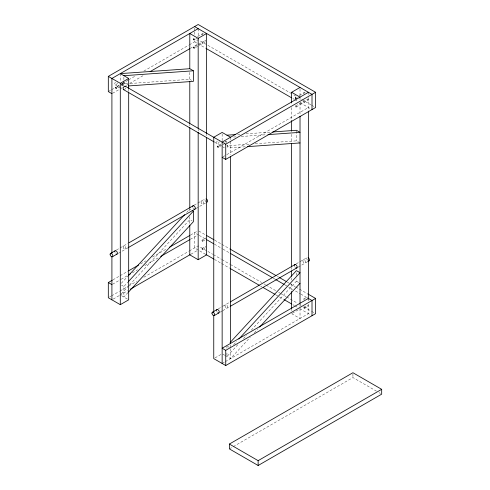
<?xml version="1.0" encoding="UTF-8"?>
<svg xmlns="http://www.w3.org/2000/svg" width="490" height="490" viewBox="0 0 490 490"><rect width="100%" height="100%" fill="white"/><g stroke="black" fill="none" stroke-linecap="round" stroke-linejoin="round"><path stroke-width="0.37" stroke-dasharray="2.45 1.84" d="M121.33 283.281L128.074 275.974M186.678 212.433L189.789 209.059L190.99 209.751M128.037 292.561L123.89 297.056L123.89 286.485L128.037 281.983M121.33 293.859L129.109 285.425M129.63 284.862L189.789 219.636L192.184 221.021M233.638 344.678L236.75 341.303M237.822 344.746L226.931 356.549L226.931 351.263M243.53 338.559L246.642 335.185M251.309 330.125L296.425 281.205L296.425 278.939M225.369 355.648L230.527 358.625L250.237 337.261M254.384 332.759L258.016 328.827M197.537 36.591L203.852 32.94M195.59 39.176L196.882 38.434M108.315 91.599L110.948 90.08M111.604 89.701L114.237 88.182M116.877 86.656L119.511 85.138M122.145 83.619L128.068 80.195M128.729 79.815L135.314 76.011M143.876 71.068L188.656 45.215M189.311 44.835L198.174 39.721L293.173 94.564M117.073 86.675L120.944 84.439M121.587 84.066L124.172 82.577M117.71 87.777L120.938 85.915M121.581 85.542L124.809 83.68M112.565 93.296L120.467 88.733M121.128 88.353L122.445 87.594M126.396 85.315L129.029 83.79M129.691 83.41L143.515 75.429M190.273 48.43L192.252 47.291M194.885 45.772L197.519 44.247M194.959 46.379L205.647 40.205M195.59 47.481L205.684 41.65M299.384 95.391L305.699 91.74M218.92 145.475L220.855 144.354M224.726 142.125L226.019 141.377M219.557 146.577L222.135 145.083M222.779 144.715L225.363 143.221M295.513 105.926L307.493 99.004M296.15 107.022L308.13 100.107M222.797 156.941L226.092 155.036M226.754 154.656L308.412 107.512M116.436 250.041L127.749 243.506M194.046 205.23L205.322 198.72M118.347 253.342L128.331 247.573M195.957 208.532L205.898 202.793M112.921 279.87L119.511 276.066M120.166 275.686L128.068 271.123M140.581 263.902L145.849 260.858M152.433 257.06L166.925 248.693M190.628 235.004L196.98 231.341M112.565 284.225L120.467 279.661M121.128 279.282L127.712 275.484M132.325 272.82L137.592 269.782M144.838 265.598L159.324 257.232M190.273 239.365L197.519 235.182M202.052 240.131L205.647 238.054M202.689 241.233L205.684 239.5M109.631 296.989L110.948 296.23M111.604 295.85L119.511 291.287M120.166 290.907L128.068 286.344M128.729 285.964L136.63 281.401M143.876 277.218L188.656 251.364M189.311 250.984L198.174 245.87L212.691 254.249M113.196 299.084L119.652 295.354M119.811 295.262L127.712 290.699M190.935 254.2L197.531 250.39M202.052 248.43L205.647 246.354M202.689 249.532L205.684 247.799M218.283 308.841L222.307 306.519M222.803 306.238L229.602 302.312M296.168 263.877L307.169 257.526M220.188 312.148L222.227 310.972M222.772 310.654L229.522 306.758M298.073 267.179L307.089 261.979M303.898 298.931L307.493 296.854A0.637 0.367 60 0 0 307.493 297.589M215.043 357.884L220.849 354.527M292.279 313.288L300.021 308.816L310.807 315.046M303.898 307.23L307.493 305.154M304.535 308.332L308.13 306.256M222.142 363.47L224.775 361.945M225.369 361.608L308.412 313.661L308.412 302.214M229.381 448.895L232.683 446.99M233.344 446.611L352.929 377.563L376.461 391.149M121.061 84.139L129.458 83.545M130.224 83.49L189.789 79.294L191.59 80.336M237.626 134.431L239.916 134.266M246.023 133.837L271.227 132.061M233.583 137.041L236.639 136.826M241.221 136.502L265.66 134.781M249.079 144.201L226.931 145.757L230.527 147.833L245.802 146.761M255.192 143.766L296.425 140.863L298.827 142.247M293.829 94.944L297.785 97.228M301.748 99.513L310.979 104.848M311.64 105.228L314.28 106.753M194.585 41.797L197.219 43.316M197.88 43.696L205.8 48.271M292.873 98.545L294.196 99.305M294.851 99.684L297.491 101.21M300.131 102.735L311.346 109.209M121.018 83.766L123.658 85.285M121.496 84.886L123.89 86.271M115.15 84.776L122.408 88.972M214.822 142.321L224.739 148.047M296.425 281.205L298.827 282.589M198.836 231.029L206.094 235.218M214.669 240.174L221.266 243.977M221.927 244.363L229.179 248.553M277.34 276.354L278.657 277.113M287.232 282.062L289.21 283.208M289.872 283.588L295.151 286.638M295.807 287.018L307.022 293.492M198.542 235.01L194.585 232.726L194.585 247.946L205.273 254.114M199.197 235.39L205.8 239.2M214.375 244.149L222.289 248.718M222.95 249.104L229.547 252.907M273.083 278.044L275.062 279.19M284.96 284.904L292.873 289.474M295.513 290.999L300.131 293.663M300.793 294.043L307.389 297.853M213.352 254.629L221.266 259.198M221.927 259.578L229.841 264.147M230.502 264.533L261.507 282.43M264.147 283.955L265.464 284.714M266.125 285.094L276.017 290.809M278.657 292.334L279.974 293.094M280.635 293.473L285.915 296.524M286.577 296.903L297.13 302.998M299.77 304.523L301.087 305.282M303.727 306.807L310.979 310.997M311.64 311.377L314.28 312.902M214.375 259.369L220.972 263.179M221.627 263.559L229.547 268.128M260.551 286.031L261.868 286.791M275.723 294.79L283.637 299.359M292.873 304.694L294.196 305.454M294.851 305.834L297.491 307.359M291.636 313.661L300.021 318.506L300.021 307.052M379.07 392.662L380.381 393.415M121.496 285.1L123.89 286.485M227.532 346.32L229.332 347.355M121.496 295.678L127.394 299.084M222.785 354.154L224.72 355.274M352.929 374.109L352.929 377.563M308.412 92.292L308.412 94.582M308.412 97.62L308.412 110.611M308.412 298.441L308.412 301.485M300.021 88.978L300.021 95.85M300.021 97.136L300.021 100.187M300.021 102.716L300.021 115.456M300.021 304.241L300.021 306.532M296.425 131.038L296.425 140.863M296.425 272.893L296.425 275.913M291.636 107.561L291.636 119.774M291.636 134.278L291.636 142.676M291.636 267.858L291.636 269.39M291.636 277.787L291.636 280.072M291.636 283.894L291.636 290M291.636 309.08L291.636 310.611M230.527 137.255L230.527 154.816M230.527 344.887L230.527 347.937M230.527 348.702L230.527 358.625M226.931 345.977L226.931 348.243M222.142 133.942L222.142 140.814M206.566 134.254L206.566 135.779M198.174 28.653L198.174 37.436M198.174 129.17L198.174 130.94M194.585 28.095L194.585 31.14M194.585 31.899L194.585 36.468M189.789 72.422L189.789 80.819M189.789 124.331L189.789 125.856M189.789 209.059L189.789 210.59M189.789 216.617L189.789 224.328M128.68 89.143L128.68 91.434M123.89 77.2L123.89 80.225M123.89 80.979L123.89 85.511M120.295 73.616L120.295 82.014M205.849 247.34A0.637 0.367 60 0 1 205.849 246.335M205.849 239.04A0.637 0.367 60 0 1 205.849 238.036M303.825 299.513A0.637 0.367 60 0 1 303.99 298.9A0.637 0.367 60 0 1 304.608 299.445M205.849 41.191A0.637 0.367 60 0 1 205.849 40.186M202.254 34.968A0.637 0.367 60 0 1 202.015 34.006A0.637 0.367 60 0 1 202.762 34.496M304.1 93.768A0.637 0.367 60 0 1 303.825 92.849A0.637 0.367 60 0 1 304.535 93.149M295.158 267.234A1.905 1.103 60 0 1 294.661 266.376M227.287 145.12A1.905 1.103 -60 0 1 226.686 148.072M117.404 82.779A1.905 1.103 -60 0 1 115.279 84.837A1.905 1.103 -60 0 1 115.426 82.167M193.636 208.777A1.905 1.103 60 0 1 192.815 207.576M205.923 201.678A1.905 1.103 60 0 1 204.924 199.595A1.905 1.103 60 0 1 205.923 198.671M307.451 260.135A1.905 1.103 60 0 1 307.451 257.44M217.272 312.197A1.905 1.103 60 0 1 216.782 311.346M226.65 142.48A0.637 0.367 60 0 1 225.964 142.014A0.637 0.367 60 0 1 226.147 141.347A0.637 0.367 60 0 1 226.766 142.045M219.251 141.579A1.905 1.103 -60 0 1 217.125 143.637A1.905 1.103 -60 0 1 217.272 140.967M115.15 252.987A1.905 1.103 60 0 1 114.936 252.546M124.374 82.559A0.637 0.367 60 0 1 124.938 83.386A0.637 0.367 60 0 1 124.374 83.563A0.637 0.367 60 0 1 124.099 82.645M125.654 88.071A1.905 1.103 -60 0 1 124.84 89.272M307.365 305.448A0.637 0.367 60 0 0 308.039 306.287A0.637 0.367 60 0 0 308.039 305.386A0.637 0.367 60 0 0 307.365 305.448M201.923 240.418A0.637 0.367 60 0 0 202.597 241.258A0.637 0.367 60 0 0 202.597 240.357A0.637 0.367 60 0 0 201.923 240.418M201.923 248.724A0.637 0.367 60 0 0 202.597 249.563A0.637 0.367 60 0 0 202.597 248.663A0.637 0.367 60 0 0 201.923 248.724M303.769 307.524A0.637 0.367 60 0 0 304.443 308.363A0.637 0.367 60 0 0 304.443 307.463A0.637 0.367 60 0 0 303.769 307.524M307.365 99.299A0.637 0.367 60 0 0 308.039 100.138A0.637 0.367 60 0 0 308.039 99.237A0.637 0.367 60 0 0 307.365 99.299M201.923 42.575A0.637 0.367 60 0 0 202.597 43.414A0.637 0.367 60 0 0 202.597 42.514A0.637 0.367 60 0 0 201.923 42.575M303.769 101.375A0.637 0.367 60 0 0 304.443 102.214A0.637 0.367 60 0 0 304.443 101.314A0.637 0.367 60 0 0 303.769 101.375M295.378 106.214A0.637 0.367 60 0 0 296.052 107.053A0.637 0.367 60 0 0 296.052 106.152A0.637 0.367 60 0 0 295.378 106.214M302.869 260.656A1.905 1.103 60 0 0 304.89 263.167A1.905 1.103 60 0 0 304.89 260.472A1.905 1.103 60 0 0 302.869 260.656M201.023 201.856A1.905 1.103 60 0 0 203.044 204.367A1.905 1.103 60 0 0 203.044 201.672A1.905 1.103 60 0 0 201.023 201.856M224.984 305.619A1.905 1.103 60 0 0 227.011 308.137A1.905 1.103 60 0 0 227.011 305.435A1.905 1.103 60 0 0 224.984 305.619M123.143 246.819A1.905 1.103 60 0 0 125.164 249.337A1.905 1.103 60 0 0 125.164 246.635A1.905 1.103 60 0 0 123.143 246.819"/><path stroke-width="0.73" d="M128.594 275.411L184.601 214.681M128.558 281.419L193.385 211.135L192.184 210.443M128.558 291.997L193.385 221.713L193.385 211.135M230.043 342.602L296.425 270.627L300.021 272.703L238.826 339.055M259.571 327.136L300.021 283.275M111.91 93.676L108.315 91.599L108.315 76.385L198.174 24.5L315.597 92.292L315.597 107.512L225.737 159.397L222.142 157.321M198.174 28.653L111.91 78.455L111.91 253.263M108.315 76.385L120.295 83.3L128.68 78.455L128.68 88.384M189.789 68.606L189.789 33.492L198.174 38.336L206.566 33.492L206.566 133.488M150.105 71.626L189.618 48.81M213.756 312.063L213.756 137.255L222.142 132.416L230.527 137.255M291.636 102.98L291.636 92.292L300.021 87.453M308.412 92.292L222.142 142.1L222.142 363.47M213.756 137.255L225.737 144.176L315.597 92.292M110.513 253.459L115.156 250.776M129.078 242.74L193.385 205.61M112.418 256.76L117.061 254.083M128.331 247.573L195.29 208.912M128.68 92.2L128.68 299.825L120.295 304.67L108.315 297.749L108.315 282.534L112.265 280.249M128.729 270.743L138.609 265.041M169.558 247.174L189.973 235.384M128.374 275.104L130.346 273.959M160.64 256.472L189.618 239.745M130.346 289.18L190.273 254.579M189.789 225.094L189.789 254.861L198.174 259.706L206.566 254.861L206.566 137.304M212.366 312.259L217.003 309.582M230.263 301.926L295.237 264.416M214.271 315.56L218.914 312.883M230.184 306.379L297.142 267.718M307.751 261.593L309.08 260.827M308.412 298.441L222.142 348.249L225.737 350.326L315.597 298.441L315.597 313.661L225.737 365.546L213.756 358.625L213.756 315.113M229.381 444.056L352.929 372.725L381.685 389.323L381.685 394.168L258.138 465.5L229.381 448.895L229.381 444.056L258.138 460.655L381.685 389.323M123.89 75.693L193.385 70.793L193.385 81.371L128.472 85.946M226.931 135.185L235.335 134.591M272.752 131.951L296.425 130.285L300.021 132.361L267.95 134.621M247.328 146.651L300.021 142.939M194.585 26.576L312.007 94.368L312.007 109.588M291.636 92.292L300.021 97.136M206.455 48.651L291.556 97.779M193.385 70.793L189.789 68.716L120.295 73.616L128.68 78.455M124.975 86.05L214.087 137.494M123.731 89.731L214.161 141.941M206.756 235.598L214.007 239.788M229.841 248.932L276.017 275.588M279.318 277.493L286.577 281.683M307.683 293.871L315.597 298.441M206.455 239.579L213.714 243.769M230.202 253.293L272.422 277.665M275.723 279.57L284.298 284.519M308.045 298.232L312.007 300.517L312.007 315.738M205.8 254.42L213.714 258.99M230.202 268.508L259.228 285.266M263.191 287.55L275.062 294.41M284.298 299.739L291.556 303.929M108.315 282.534L111.91 284.604M308.412 111.377L308.412 299.157M300.021 116.222L300.021 303.237M291.636 120.534L291.636 131.222M291.636 143.435L291.636 267.099M291.636 270.915L291.636 276.256M291.636 291.526L291.636 308.32M258.138 460.655L258.138 465.5M230.527 156.341L230.527 343.361M225.737 144.176L225.737 159.397M225.737 350.326L225.737 365.546M198.174 38.336L198.174 128.411M198.174 132.227L198.174 259.706M189.789 81.585L189.789 123.566M189.789 127.382L189.789 208.299M120.295 83.3L120.295 304.67M111.91 256.313L111.91 299.825M294.484 265.494A1.905 1.103 60 0 1 295.831 264.716A1.905 1.103 60 0 1 297.179 267.05A1.905 1.103 60 0 1 295.831 267.834M192.637 206.694A1.905 1.103 60 0 1 193.869 205.855A1.905 1.103 60 0 1 195.308 207.968A1.905 1.103 60 0 1 194.334 209.181M206.621 199.069A1.905 1.103 60 0 1 207.607 200.943A1.905 1.103 60 0 1 206.945 202.113M308.124 257.618A1.905 1.103 60 0 1 309.46 259.743A1.905 1.103 60 0 1 308.473 260.882M216.598 310.464A1.905 1.103 60 0 1 217.946 309.68A1.905 1.103 60 0 1 219.293 312.02A1.905 1.103 60 0 1 217.946 312.798M114.752 251.664A1.905 1.103 60 0 1 116.099 250.88A1.905 1.103 60 0 1 117.447 253.22A1.905 1.103 60 0 1 116.099 253.998M124.142 89.676A1.905 1.103 -60 0 1 123.535 87.422A1.905 1.103 -60 0 1 125.789 86.816M295.378 97.914A0.637 0.367 60 0 0 296.052 98.753A0.637 0.367 60 0 0 296.052 97.853A0.637 0.367 60 0 0 295.378 97.914M193.532 47.414A0.637 0.367 60 0 0 194.205 48.253A0.637 0.367 60 0 0 194.205 47.352A0.637 0.367 60 0 0 193.532 47.414M193.532 39.114A0.637 0.367 60 0 0 194.205 39.953A0.637 0.367 60 0 0 194.205 39.053A0.637 0.367 60 0 0 193.532 39.114M110.121 254.328A1.905 1.103 60 0 0 112.143 256.846A1.905 1.103 60 0 0 112.143 254.151A1.905 1.103 60 0 0 110.121 254.328M211.968 313.135A1.905 1.103 60 0 0 213.989 315.652A1.905 1.103 60 0 0 213.989 312.951A1.905 1.103 60 0 0 211.968 313.135M217.499 146.51A0.637 0.367 60 0 0 218.173 147.349A0.637 0.367 60 0 0 218.173 146.449A0.637 0.367 60 0 0 217.499 146.51M115.652 87.71A0.637 0.367 60 0 0 116.326 88.549A0.637 0.367 60 0 0 116.326 87.649A0.637 0.367 60 0 0 115.652 87.71"/></g></svg>
